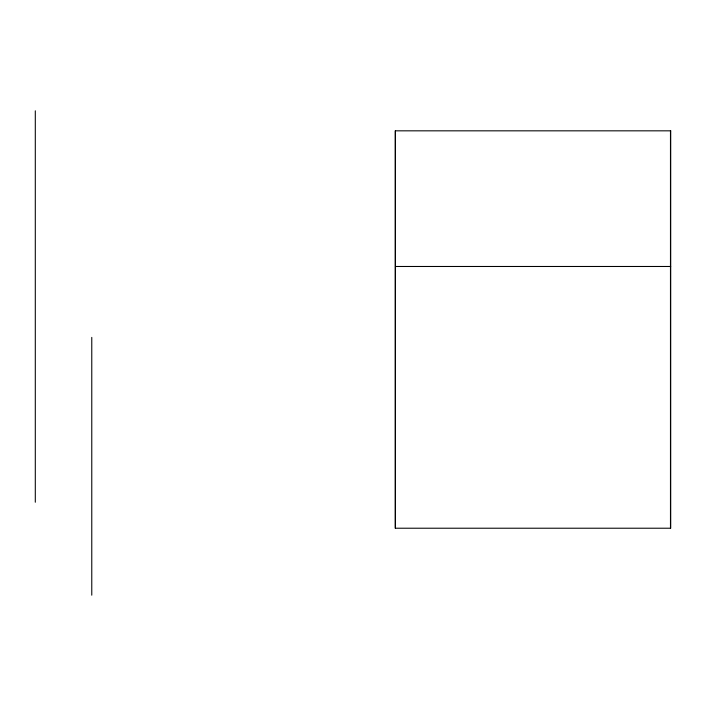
<?xml version="1.0" encoding="UTF-8"?>
<svg xmlns="http://www.w3.org/2000/svg" width="706" height="706" viewBox="0 0 706 706"><rect width="100%" height="100%" fill="white"/><g stroke="black" fill="none" stroke-linecap="round" stroke-linejoin="round"><path stroke-width="1.06" d="M395.448 266.48L670.7 266.48M670.479 130.831L670.479 528.22M395.448 130.831L395.448 528.22M91.771 337.389L91.771 595.184M35.3 110.816L35.3 502.231M670.7 130.831L395.228 130.831L395.228 528.22L670.7 528.22L670.7 130.831"/></g></svg>
